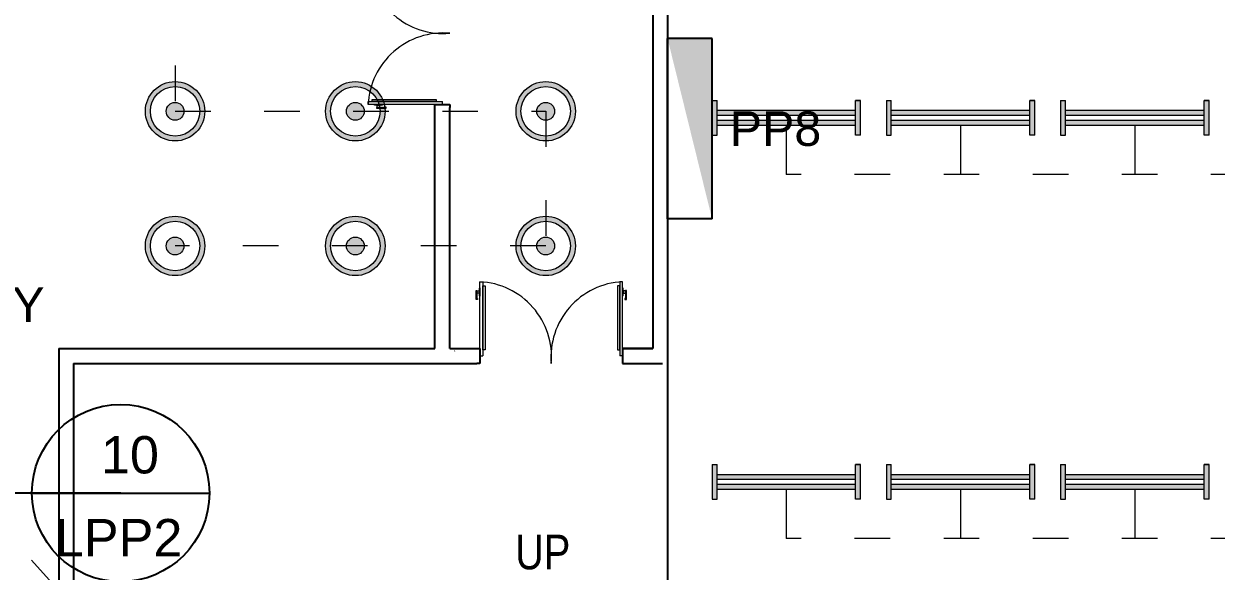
# Model space of a CAD drawing. Header units: millimetres. Extents: x 3339 to 2017737, y 4955 to 2748989.
# Drawn here: x 1434887 to 1446933, y 1267933 to 1273467 of the extents above; entities that cross this region are included whole.
import ezdxf

# ---------------------------------------------------------------- set-up
doc = ezdxf.new("R2010")
doc.units = ezdxf.units.MM
doc.header["$LTSCALE"] = 30
doc.linetypes.add('ACAD_ISO03W100', pattern=[30, 12, -18])
for name, color, linetype, lineweight in [('A-DETL-GENF', 92, 'Continuous', 13), ('A-DOOR', 31, 'Continuous', 13), ('LIGHT LINES', 6, 'ACAD_ISO03W100', 13), ('LIGHTS', 6, 'Continuous', 13), ('STAIR', 1, 'Continuous', 5)]:
    doc.layers.add(name, color=color, linetype=linetype, lineweight=lineweight)
doc.layers.add('TEXT', color=7, linetype='Continuous')
doc.styles.add('Arial Narrow', font='ARIALN.TTF', dxfattribs={"height": 200})
doc.styles.get("Standard").update_dxf_attribs({"font": 'arial.ttf'})

msp = doc.modelspace()

# ---------------------------------------------------------------- hatches: boundary and pattern name
at = {"true_color": 0xf8d731}
h = msp.add_hatch(color=40, dxfattribs=at)
h.dxf.hatch_style = 1
h.paths.add_polyline_path([(1441840.35, 1273319.63), (1441390.35, 1273319.63), (1441840.35, 1271494.63)])
at = {"layer": 'LIGHTS'}
h = msp.add_hatch(color=256, dxfattribs=at)
h.dxf.hatch_style = 1
h.paths.add_polyline_path([(1436415.401, 1272832.678), (1436415.401, 1272882.678, 0.414213562), (1436115.401, 1272582.678, 1), (1436715.401, 1272582.678), (1436665.401, 1272582.678, -1), (1436165.401, 1272582.678, -0.414213562)])
h.paths.add_polyline_path([(1436415.401, 1272882.678), (1436415.401, 1272832.678, -0.414213562), (1436665.401, 1272582.678), (1436715.401, 1272582.678, 0.414213562)], flags=17)
h = msp.add_hatch(color=256, dxfattribs=at)
h.dxf.hatch_style = 1
h.paths.add_polyline_path([(1438383.796, 1272784.743, -0.017422622), (1438397.44, 1272835.911, 0.591535383), (1437936.589, 1272582.678), (1437986.589, 1272582.678, -0.613243312)])
h.paths.add_polyline_path([(1438397.44, 1272835.911, 0.017422622), (1438383.796, 1272784.743, -0.11037468), (1438455.808, 1272702.857), (1438511.466, 1272702.857, 0.149277887)])
h.paths.add_polyline_path([(1438536.589, 1272582.678), (1438486.589, 1272582.678, -1), (1437986.589, 1272582.678), (1437936.589, 1272582.678, 1)])
h.paths.add_polyline_path([(1438535.128, 1272612.257), (1438484.833, 1272612.257, -0.029657424), (1438486.589, 1272582.678), (1438536.589, 1272582.678, 0.024694533)])
h.paths.add_polyline_path([(1438528.856, 1272650.357), (1438511.338, 1272650.357), (1438506.575, 1272645.595), (1438480.381, 1272645.595), (1438480.381, 1272638.045, -0.017517255), (1438483.659, 1272620.843), (1438534.152, 1272620.843, 0.025004084)])
h.paths.add_polyline_path([(1438534.152, 1272620.843), (1438483.659, 1272620.843, -0.008665871), (1438484.833, 1272612.257), (1438535.128, 1272612.257, 0.007200837)])
h.paths.add_polyline_path([(1438520.242, 1272680.357), (1438466.717, 1272680.357, -0.031828897), (1438477.254, 1272650.357), (1438511.338, 1272650.357), (1438528.856, 1272650.357, 0.026027699)])
h.paths.add_polyline_path([(1438511.338, 1272650.357), (1438477.254, 1272650.357, -0.004933904), (1438478.543, 1272645.595), (1438506.575, 1272645.595)])
h.paths.add_polyline_path([(1438511.466, 1272702.857), (1438455.808, 1272702.857, -0.025020677), (1438466.717, 1272680.357), (1438520.242, 1272680.357, 0.020134038)])
h = msp.add_hatch(color=256, dxfattribs=at)
h.dxf.hatch_style = 1
h.paths.add_polyline_path([(1439859.573, 1272582.678), (1439909.573, 1272582.678, -1), (1440409.573, 1272582.678, -0.414213562), (1440159.573, 1272332.678), (1440159.573, 1272282.678, 0.414213562), (1440459.573, 1272582.678, 1)])
h.paths.add_polyline_path([(1440159.573, 1272332.678, -0.414213562), (1439909.573, 1272582.678), (1439859.573, 1272582.678, 0.414213562), (1440159.573, 1272282.678)], flags=17)
h = msp.add_hatch(color=256, dxfattribs=at)
h.dxf.hatch_style = 1
h.paths.add_polyline_path([(1436505.401, 1272582.678, 1), (1436325.401, 1272582.678, 1)])
h = msp.add_hatch(color=256, dxfattribs=at)
h.dxf.hatch_style = 1
h.paths.add_polyline_path([(1438326.589, 1272582.678, 1), (1438146.589, 1272582.678, 1)])
h = msp.add_hatch(color=256, dxfattribs=at)
h.dxf.hatch_style = 1
h.paths.add_polyline_path([(1440249.573, 1272582.678, 1), (1440069.573, 1272582.678, 1)])
h = msp.add_hatch(color=256, dxfattribs=at)
h.dxf.hatch_style = 1
h.paths.add_polyline_path([(1441840.35, 1272342.691), (1441890.35, 1272342.691), (1441890.35, 1272692.691), (1441840.35, 1272692.691)])
h = msp.add_hatch(color=256, dxfattribs=at)
h.dxf.hatch_style = 1
h.paths.add_polyline_path([(1443290.35, 1272342.691), (1443340.35, 1272342.691), (1443340.35, 1272692.691), (1443290.35, 1272692.691)])
h = msp.add_hatch(color=256, dxfattribs=at)
h.dxf.hatch_style = 1
h.paths.add_polyline_path([(1443600.876, 1272342.691), (1443650.876, 1272342.691), (1443650.876, 1272692.691), (1443600.876, 1272692.691)])
h = msp.add_hatch(color=256, dxfattribs=at)
h.dxf.hatch_style = 1
h.paths.add_polyline_path([(1445050.876, 1272342.691), (1445100.876, 1272342.691), (1445100.876, 1272692.691), (1445050.876, 1272692.691)])
h = msp.add_hatch(color=256, dxfattribs=at)
h.dxf.hatch_style = 1
h.paths.add_polyline_path([(1445361.403, 1272342.691), (1445411.403, 1272342.691), (1445411.403, 1272692.691), (1445361.403, 1272692.691)])
h = msp.add_hatch(color=256, dxfattribs=at)
h.dxf.hatch_style = 1
h.paths.add_polyline_path([(1446811.403, 1272342.691), (1446861.403, 1272342.691), (1446861.403, 1272692.691), (1446811.403, 1272692.691)])
h = msp.add_hatch(color=256, dxfattribs=at)
h.dxf.hatch_style = 1
h.paths.add_polyline_path([(1443290.35, 1272542.691), (1443290.35, 1272592.691), (1441890.35, 1272592.691), (1441890.35, 1272542.691)])
h = msp.add_hatch(color=256, dxfattribs=at)
h.dxf.hatch_style = 1
h.paths.add_polyline_path([(1441890.35, 1272492.691), (1441890.35, 1272442.691), (1443290.35, 1272442.691), (1443290.35, 1272492.691)])
h = msp.add_hatch(color=256, dxfattribs=at)
h.dxf.hatch_style = 1
h.paths.add_polyline_path([(1445050.876, 1272542.691), (1445050.876, 1272592.691), (1443650.876, 1272592.691), (1443650.876, 1272542.691)])
h = msp.add_hatch(color=256, dxfattribs=at)
h.dxf.hatch_style = 1
h.paths.add_polyline_path([(1443650.876, 1272492.691), (1443650.876, 1272442.691), (1445050.876, 1272442.691), (1445050.876, 1272492.691)])
h = msp.add_hatch(color=256, dxfattribs=at)
h.dxf.hatch_style = 1
h.paths.add_polyline_path([(1446811.403, 1272542.691), (1446811.403, 1272592.691), (1445411.403, 1272592.691), (1445411.403, 1272542.691)])
h = msp.add_hatch(color=256, dxfattribs=at)
h.dxf.hatch_style = 1
h.paths.add_polyline_path([(1445411.403, 1272492.691), (1445411.403, 1272442.691), (1446811.403, 1272442.691), (1446811.403, 1272492.691)])
h = msp.add_hatch(color=256, dxfattribs=at)
h.dxf.hatch_style = 1
h.paths.add_polyline_path([(1434064.28, 1271440.773), (1434114.28, 1271440.773, -1), (1434614.28, 1271440.773, -0.414213562), (1434364.28, 1271190.773), (1434364.28, 1271140.773, 0.414213562), (1434664.28, 1271440.773, 1)])
h.paths.add_polyline_path([(1431650.539, 1270254), (1435167.49, 1270254), (1435167.49, 1270975.248), (1431650.539, 1270975.248)], flags=9)
h = msp.add_hatch(color=256, dxfattribs=at)
h.dxf.hatch_style = 1
h.paths.add_polyline_path([(1436115.401, 1271221.086, 1), (1436715.401, 1271221.086), (1436665.401, 1271221.086, -1), (1436165.401, 1271221.086, -1), (1436665.401, 1271221.086), (1436715.401, 1271221.086, 1)])
h = msp.add_hatch(color=256, dxfattribs=at)
h.dxf.hatch_style = 1
h.paths.add_polyline_path([(1437936.589, 1271221.086), (1437986.589, 1271221.086, -1), (1438486.589, 1271221.086), (1438536.589, 1271221.086, 1)])
h.paths.add_polyline_path([(1438536.589, 1271221.086), (1438486.589, 1271221.086, -1), (1437986.589, 1271221.086), (1437936.589, 1271221.086, 1)])
h = msp.add_hatch(color=256, dxfattribs=at)
h.dxf.hatch_style = 1
h.paths.add_polyline_path([(1440159.573, 1271521.086), (1440159.573, 1271471.086, -0.414213562), (1440409.573, 1271221.086, -1), (1439909.573, 1271221.086), (1439859.573, 1271221.086, 1), (1440459.573, 1271221.086, 0.414213562)])
h.paths.add_polyline_path([(1440159.573, 1271471.086), (1440159.573, 1271521.086, 0.414213562), (1439859.573, 1271221.086), (1439909.573, 1271221.086, -0.414213562)], flags=17)
h = msp.add_hatch(color=256, dxfattribs=at)
h.dxf.hatch_style = 1
h.paths.add_polyline_path([(1436505.401, 1271221.086, 1), (1436325.401, 1271221.086, 1)])
h = msp.add_hatch(color=256, dxfattribs=at)
h.dxf.hatch_style = 1
h.paths.add_polyline_path([(1438326.589, 1271221.086, 1), (1438146.589, 1271221.086, 1)])
h = msp.add_hatch(color=256, dxfattribs=at)
h.dxf.hatch_style = 1
h.paths.add_polyline_path([(1440249.573, 1271221.086, 1), (1440069.573, 1271221.086, 1)])
h = msp.add_hatch(color=256, dxfattribs=at)
h.dxf.hatch_style = 1
h.paths.add_polyline_path([(1441840.35, 1268662.135), (1441890.35, 1268662.135), (1441890.35, 1269012.135), (1441840.35, 1269012.135)])
h = msp.add_hatch(color=256, dxfattribs=at)
h.dxf.hatch_style = 1
h.paths.add_polyline_path([(1443290.35, 1268662.135), (1443340.35, 1268662.135), (1443340.35, 1269012.135), (1443290.35, 1269012.135)])
h = msp.add_hatch(color=256, dxfattribs=at)
h.dxf.hatch_style = 1
h.paths.add_polyline_path([(1443600.876, 1268662.135), (1443650.876, 1268662.135), (1443650.876, 1269012.135), (1443600.876, 1269012.135)])
h = msp.add_hatch(color=256, dxfattribs=at)
h.dxf.hatch_style = 1
h.paths.add_polyline_path([(1445050.876, 1268662.135), (1445100.876, 1268662.135), (1445100.876, 1269012.135), (1445050.876, 1269012.135)])
h = msp.add_hatch(color=256, dxfattribs=at)
h.dxf.hatch_style = 1
h.paths.add_polyline_path([(1445361.403, 1268662.135), (1445411.403, 1268662.135), (1445411.403, 1269012.135), (1445361.403, 1269012.135)])
h = msp.add_hatch(color=256, dxfattribs=at)
h.dxf.hatch_style = 1
h.paths.add_polyline_path([(1446811.403, 1268662.135), (1446861.403, 1268662.135), (1446861.403, 1269012.135), (1446811.403, 1269012.135)])
h = msp.add_hatch(color=256, dxfattribs=at)
h.dxf.hatch_style = 1
h.paths.add_polyline_path([(1443290.35, 1268862.135), (1443290.35, 1268912.135), (1441890.35, 1268912.135), (1441890.35, 1268862.135)])
h = msp.add_hatch(color=256, dxfattribs=at)
h.dxf.hatch_style = 1
h.paths.add_polyline_path([(1445050.876, 1268862.135), (1445050.876, 1268912.135), (1443650.876, 1268912.135), (1443650.876, 1268862.135)])
h = msp.add_hatch(color=256, dxfattribs=at)
h.dxf.hatch_style = 1
h.paths.add_polyline_path([(1446811.403, 1268862.135), (1446811.403, 1268912.135), (1445411.403, 1268912.135), (1445411.403, 1268862.135)])
h = msp.add_hatch(color=256, dxfattribs=at)
h.dxf.hatch_style = 1
h.paths.add_polyline_path([(1441890.35, 1268812.135), (1441890.35, 1268762.135), (1443290.35, 1268762.135), (1443290.35, 1268812.135)])
h = msp.add_hatch(color=256, dxfattribs=at)
h.dxf.hatch_style = 1
h.paths.add_polyline_path([(1443650.876, 1268812.135), (1443650.876, 1268762.135), (1445050.876, 1268762.135), (1445050.876, 1268812.135)])
h = msp.add_hatch(color=256, dxfattribs=at)
h.dxf.hatch_style = 1
h.paths.add_polyline_path([(1445411.403, 1268812.135), (1445411.403, 1268762.135), (1446811.403, 1268762.135), (1446811.403, 1268812.135)])

# ---------------------------------------------------------------- linework, layer by layer
at = {"color": 0}
for p, q in [((1441240.35, 1279259.357), (1441240.35, 1270184.357)), ((1441390.35, 1279259.357), (1441390.35, 1255559.357)), ((1439040.35, 1270184.357), (1439040.35, 1272650.357)), ((1439190.35, 1270184.357), (1439190.35, 1272621.857)), ((1435240.35, 1270184.357), (1435240.35, 1267709.357)), ((1435240.35, 1270184.357), (1439040.35, 1270184.357)), ((1439190.35, 1270184.357), (1439390.35, 1270184.357)), ((1439190.35, 1270184.357), (1439390.35, 1270184.357)), ((1439190.35, 1270184.357), (1439390.35, 1270184.357)), ((1439190.35, 1270184.357), (1439465.35, 1270184.357)), ((1440936.85, 1270184.357), (1441090.35, 1270184.357)), ((1440939.1, 1270184.357), (1440936.85, 1270184.357)), ((1440936.85, 1270184.357), (1440939.1, 1270184.357)), ((1441240.35, 1270184.357), (1440965.35, 1270184.357)), ((1440965.35, 1270184.357), (1441240.35, 1270184.357)), ((1435390.35, 1270034.357), (1435390.35, 1267559.357)), ((1435390.35, 1270034.357), (1439465.35, 1270034.357)), ((1440965.35, 1270034.357), (1441340.35, 1270034.357))]:
    msp.add_line(p, q, dxfattribs=at)
for p, q in [((1441390.35, 1271494.63), (1441390.35, 1273319.63)), ((1441840.35, 1273319.63), (1441390.35, 1273319.63)), ((1441840.35, 1271494.63), (1441840.35, 1273319.63)), ((1439040.35, 1272621.857), (1439040.35, 1272650.357)), ((1439040.35, 1272650.357), (1439190.35, 1272650.357)), ((1439190.35, 1272650.357), (1439190.35, 1272621.857)), ((1441840.35, 1271494.63), (1441390.35, 1271494.63)), ((1439465.35, 1270184.357), (1439493.85, 1270184.357)), ((1439493.85, 1270184.357), (1439493.85, 1270034.357)), ((1440965.35, 1270184.357), (1440936.85, 1270184.357)), ((1440936.85, 1270184.357), (1440936.85, 1270034.357)), ((1439493.85, 1270034.357), (1439465.35, 1270034.357)), ((1440936.85, 1270034.357), (1440965.35, 1270034.357)), ((1434966.028, 1268723.382), (1434664.224, 1268723.382)), ((1435866.028, 1268723.382), (1434966.028, 1268723.382)), ((1434966.028, 1268723.382), (1436766.028, 1268723.382))]:
    msp.add_line(p, q)
msp.add_circle((1435866.028, 1268723.382), 896.27)
at = {"layer": 'A-DETL-GENF'}
for p, q in [((1438405.144, 1272702.857), (1439054.644, 1272702.857)), ((1438405.144, 1272680.357), (1438405.144, 1272702.857)), ((1439054.644, 1272680.357), (1438405.144, 1272680.357)), ((1438425.613, 1272650.357), (1438511.338, 1272650.357)), ((1438430.375, 1272645.595), (1438425.613, 1272650.357)), ((1438506.575, 1272645.595), (1438430.375, 1272645.595)), ((1438454.188, 1272612.257), (1438454.188, 1272621.782)), ((1438454.188, 1272621.782), (1438482.763, 1272621.782)), ((1438482.763, 1272612.257), (1438454.188, 1272612.257)), ((1438456.569, 1272621.782), (1438456.569, 1272645.595)), ((1438456.569, 1272645.595), (1438480.381, 1272645.595)), ((1438480.381, 1272621.782), (1438456.569, 1272621.782)), ((1438480.381, 1272645.595), (1438480.381, 1272621.782)), ((1438482.763, 1272621.782), (1438482.763, 1272612.257)), ((1438482.763, 1272620.843), (1438535.677, 1272620.843)), ((1438544.568, 1272612.257), (1438482.763, 1272612.257)), ((1438511.338, 1272650.357), (1438506.575, 1272645.595)), ((1438535.677, 1272620.843), (1438535.677, 1272626.628)), ((1438535.677, 1272626.628), (1438544.568, 1272626.628)), ((1438535.677, 1272620.843), (1438544.262, 1272612.257)), ((1438544.568, 1272626.628), (1438544.568, 1272612.257)), ((1439054.644, 1272702.857), (1439054.644, 1272680.357)), ((1439489.088, 1270794.332), (1439493.85, 1270799.095)), ((1439489.088, 1270718.132), (1439489.088, 1270794.332)), ((1439493.85, 1270799.095), (1439493.85, 1270713.37)), ((1439523.85, 1270170.063), (1439523.85, 1270819.563)), ((1439523.85, 1270819.563), (1439546.35, 1270819.563)), ((1439546.35, 1270819.563), (1439546.35, 1270170.063)), ((1440884.35, 1270819.563), (1440884.35, 1270170.063)), ((1440906.85, 1270819.563), (1440884.35, 1270819.563)), ((1440906.85, 1270170.063), (1440906.85, 1270819.563)), ((1440936.85, 1270799.095), (1440936.85, 1270713.37)), ((1440941.613, 1270794.332), (1440936.85, 1270799.095)), ((1440941.613, 1270718.132), (1440941.613, 1270794.332)), ((1439455.75, 1270741.945), (1439455.75, 1270770.52)), ((1439455.75, 1270770.52), (1439465.275, 1270770.52)), ((1439455.75, 1270680.14), (1439455.75, 1270741.945)), ((1439465.275, 1270741.945), (1439455.75, 1270741.945)), ((1439464.336, 1270689.03), (1439455.75, 1270680.445)), ((1439470.121, 1270680.14), (1439455.75, 1270680.14)), ((1439464.336, 1270741.945), (1439464.336, 1270689.03)), ((1439464.336, 1270689.03), (1439470.121, 1270689.03)), ((1439465.275, 1270770.52), (1439465.275, 1270741.945)), ((1439465.275, 1270744.326), (1439465.275, 1270768.139)), ((1439465.275, 1270768.139), (1439489.088, 1270768.139)), ((1439489.088, 1270744.326), (1439465.275, 1270744.326)), ((1439470.121, 1270689.03), (1439470.121, 1270680.14)), ((1439489.088, 1270768.139), (1439489.088, 1270744.326)), ((1439493.85, 1270713.37), (1439489.088, 1270718.132)), ((1440965.425, 1270768.139), (1440941.613, 1270768.139)), ((1440941.613, 1270768.139), (1440941.613, 1270744.326)), ((1440941.613, 1270744.326), (1440965.425, 1270744.326)), ((1440966.365, 1270689.03), (1440960.58, 1270689.03)), ((1440960.58, 1270689.03), (1440960.58, 1270680.14)), ((1440960.58, 1270680.14), (1440974.95, 1270680.14)), ((1440974.95, 1270770.52), (1440965.425, 1270770.52)), ((1440965.425, 1270770.52), (1440965.425, 1270741.945)), ((1440965.425, 1270744.326), (1440965.425, 1270768.139)), ((1440966.365, 1270741.945), (1440966.365, 1270689.03)), ((1440966.365, 1270689.03), (1440974.95, 1270680.445)), ((1440974.95, 1270741.945), (1440974.95, 1270770.52)), ((1440974.95, 1270680.14), (1440974.95, 1270741.945)), ((1437756.369, 1270185.152), (1437764.954, 1270185.152)), ((1439237.469, 1270156.577), (1439242.231, 1270161.34)), ((1439266.044, 1270185.152), (1439275.569, 1270185.152)), ((1439275.569, 1270185.152), (1439266.984, 1270185.152)), ((1439546.35, 1270170.063), (1439523.85, 1270170.063)), ((1440884.35, 1270170.063), (1440906.85, 1270170.063))]:
    msp.add_line(p, q, dxfattribs=at)
at = {"layer": 'A-DOOR', "lineweight": 18}
for p, q in [((1438365.35, 1272650.357), (1438365.35, 1272680.357)), ((1438365.35, 1272680.357), (1439115.35, 1272680.357)), ((1439115.35, 1272650.357), (1438365.35, 1272650.357)), ((1439115.35, 1272650.357), (1439115.35, 1272680.357)), ((1439493.85, 1270109.357), (1439493.85, 1270859.357)), ((1439493.85, 1270859.357), (1439523.85, 1270859.357)), ((1439523.85, 1270859.357), (1439523.85, 1270109.357)), ((1440936.85, 1270859.357), (1440906.85, 1270859.357)), ((1440906.85, 1270859.357), (1440906.85, 1270109.357)), ((1440936.85, 1270109.357), (1440936.85, 1270859.357)), ((1439493.85, 1270109.357), (1439523.85, 1270109.357)), ((1440936.85, 1270109.357), (1440906.85, 1270109.357))]:
    msp.add_line(p, q, dxfattribs=at)
at = {"layer": 'A-DOOR'}
for centre, start, end in [((1439124.614, 1274129.115), 182.6963499, 274.961307), ((1439124.614, 1272614.6), 85.038693, 177.3036501), ((1439458.093, 1270100.094), 355.038693, 87.3036501), ((1440972.608, 1270100.094), 92.6963499, 184.961307)]:
    msp.add_arc(centre, 760.105, start, end, dxfattribs=at)
at = {"layer": 'LIGHT LINES'}
for p, q in [((1436415.401, 1273944.27), (1436415.401, 1272582.678)), ((1436415.401, 1272582.678), (1440159.573, 1272582.678)), ((1440159.573, 1272582.678), (1440159.573, 1271221.086)), ((1476040.35, 1271942.691), (1442590.35, 1271942.691)), ((1440159.573, 1271221.086), (1436415.401, 1271221.086)), ((1434364.28, 1268717.588), (1438477.85, 1264109.357)), ((1476040.35, 1268262.135), (1442590.35, 1268262.135))]:
    msp.add_line(p, q, dxfattribs=at)
at = {"layer": 'LIGHTS'}
for p, q in [((1441840.35, 1272692.691), (1441840.35, 1272342.691)), ((1441840.35, 1272692.691), (1441890.35, 1272692.691)), ((1441840.35, 1272692.691), (1441890.35, 1272692.691)), ((1441890.35, 1272342.691), (1441890.35, 1272692.691)), ((1443340.35, 1272692.691), (1443290.35, 1272692.691)), ((1443290.35, 1272342.691), (1443290.35, 1272692.691)), ((1443290.35, 1272692.691), (1443340.35, 1272692.691)), ((1443340.35, 1272342.691), (1443340.35, 1272692.691)), ((1443600.876, 1272692.691), (1443600.876, 1272342.691)), ((1443600.876, 1272692.691), (1443650.876, 1272692.691)), ((1443600.876, 1272692.691), (1443650.876, 1272692.691)), ((1443650.876, 1272342.691), (1443650.876, 1272692.691)), ((1445100.876, 1272692.691), (1445050.876, 1272692.691)), ((1445050.876, 1272342.691), (1445050.876, 1272692.691)), ((1445050.876, 1272692.691), (1445100.876, 1272692.691)), ((1445100.876, 1272342.691), (1445100.876, 1272692.691)), ((1445361.403, 1272692.691), (1445361.403, 1272342.691)), ((1445361.403, 1272692.691), (1445411.403, 1272692.691)), ((1445361.403, 1272692.691), (1445411.403, 1272692.691)), ((1445411.403, 1272342.691), (1445411.403, 1272692.691)), ((1446861.403, 1272692.691), (1446811.403, 1272692.691)), ((1446811.403, 1272342.691), (1446811.403, 1272692.691)), ((1446811.403, 1272692.691), (1446861.403, 1272692.691)), ((1446861.403, 1272342.691), (1446861.403, 1272692.691)), ((1441890.35, 1272592.691), (1443290.35, 1272592.691)), ((1441890.35, 1272542.691), (1443290.35, 1272542.691)), ((1441890.35, 1272492.691), (1443290.35, 1272492.691)), ((1443650.876, 1272592.691), (1445050.876, 1272592.691)), ((1443650.876, 1272542.691), (1445050.876, 1272542.691)), ((1443650.876, 1272492.691), (1445050.876, 1272492.691)), ((1445411.403, 1272592.691), (1446811.403, 1272592.691)), ((1445411.403, 1272542.691), (1446811.403, 1272542.691)), ((1445411.403, 1272492.691), (1446811.403, 1272492.691)), ((1441890.35, 1272442.691), (1443290.35, 1272442.691)), ((1442590.35, 1272442.691), (1442590.35, 1271942.691)), ((1443650.876, 1272442.691), (1445050.876, 1272442.691)), ((1444350.876, 1272442.691), (1444350.876, 1271942.691)), ((1445411.403, 1272442.691), (1446811.403, 1272442.691)), ((1446111.403, 1272442.691), (1446111.403, 1271942.691)), ((1441840.35, 1272342.691), (1441890.35, 1272342.691)), ((1443340.35, 1272342.691), (1443290.35, 1272342.691)), ((1443600.876, 1272342.691), (1443650.876, 1272342.691)), ((1445100.876, 1272342.691), (1445050.876, 1272342.691)), ((1445361.403, 1272342.691), (1445411.403, 1272342.691)), ((1446861.403, 1272342.691), (1446811.403, 1272342.691)), ((1441840.35, 1269012.135), (1441840.35, 1268662.135)), ((1441840.35, 1269012.135), (1441890.35, 1269012.135)), ((1441840.35, 1269012.135), (1441890.35, 1269012.135)), ((1441890.35, 1268662.135), (1441890.35, 1269012.135)), ((1443340.35, 1269012.135), (1443290.35, 1269012.135)), ((1443290.35, 1268662.135), (1443290.35, 1269012.135)), ((1443290.35, 1269012.135), (1443340.35, 1269012.135)), ((1443340.35, 1268662.135), (1443340.35, 1269012.135)), ((1443600.876, 1269012.135), (1443600.876, 1268662.135)), ((1443600.876, 1269012.135), (1443650.876, 1269012.135)), ((1443600.876, 1269012.135), (1443650.876, 1269012.135)), ((1443650.876, 1268662.135), (1443650.876, 1269012.135)), ((1445100.876, 1269012.135), (1445050.876, 1269012.135)), ((1445050.876, 1268662.135), (1445050.876, 1269012.135)), ((1445050.876, 1269012.135), (1445100.876, 1269012.135)), ((1445100.876, 1268662.135), (1445100.876, 1269012.135)), ((1445361.403, 1269012.135), (1445361.403, 1268662.135)), ((1445361.403, 1269012.135), (1445411.403, 1269012.135)), ((1445361.403, 1269012.135), (1445411.403, 1269012.135)), ((1445411.403, 1268662.135), (1445411.403, 1269012.135)), ((1446861.403, 1269012.135), (1446811.403, 1269012.135)), ((1446811.403, 1268662.135), (1446811.403, 1269012.135)), ((1446811.403, 1269012.135), (1446861.403, 1269012.135)), ((1446861.403, 1268662.135), (1446861.403, 1269012.135)), ((1441890.35, 1268912.135), (1443290.35, 1268912.135)), ((1443650.876, 1268912.135), (1445050.876, 1268912.135)), ((1445411.403, 1268912.135), (1446811.403, 1268912.135)), ((1441890.35, 1268862.135), (1443290.35, 1268862.135)), ((1441890.35, 1268812.135), (1443290.35, 1268812.135)), ((1441890.35, 1268762.135), (1443290.35, 1268762.135)), ((1442590.35, 1268762.135), (1442590.35, 1268262.135)), ((1443650.876, 1268862.135), (1445050.876, 1268862.135)), ((1443650.876, 1268812.135), (1445050.876, 1268812.135)), ((1443650.876, 1268762.135), (1445050.876, 1268762.135)), ((1444350.876, 1268762.135), (1444350.876, 1268262.135)), ((1445411.403, 1268862.135), (1446811.403, 1268862.135)), ((1445411.403, 1268812.135), (1446811.403, 1268812.135)), ((1445411.403, 1268762.135), (1446811.403, 1268762.135)), ((1446111.403, 1268762.135), (1446111.403, 1268262.135)), ((1441840.35, 1268662.135), (1441890.35, 1268662.135)), ((1443340.35, 1268662.135), (1443290.35, 1268662.135)), ((1443600.876, 1268662.135), (1443650.876, 1268662.135)), ((1445100.876, 1268662.135), (1445050.876, 1268662.135)), ((1445361.403, 1268662.135), (1445411.403, 1268662.135)), ((1446861.403, 1268662.135), (1446811.403, 1268662.135))]:
    msp.add_line(p, q, dxfattribs=at)
for centre, radius in [((1436415.401, 1272582.678), 300), ((1438236.589, 1272582.678), 300), ((1440159.573, 1272582.678), 300), ((1436415.401, 1272582.678), 250), ((1438236.589, 1272582.678), 250), ((1440159.573, 1272582.678), 250), ((1436415.401, 1272582.678), 90), ((1438236.589, 1272582.678), 90), ((1440159.573, 1272582.678), 90), ((1436415.401, 1271221.086), 300), ((1438236.589, 1271221.086), 300), ((1440159.573, 1271221.086), 300), ((1436415.401, 1271221.086), 250), ((1438236.589, 1271221.086), 250), ((1440159.573, 1271221.086), 250), ((1436415.401, 1271221.086), 90), ((1438236.589, 1271221.086), 90), ((1440159.573, 1271221.086), 90)]:
    msp.add_circle(centre, radius, dxfattribs=at)

# ---------------------------------------------------------------- texts
at = {"char_height": 377.35925, "attachment_point": 1}
for s, insert in [('\\pxt0.39537;10', (1435666.028, 1269298.721)), ('\\pxqc,t0.39537;LPP2', (1435656.028, 1268460.741))]:
    msp.add_mtext_dynamic_manual_height_columns(s, width=377.35925, gutter_width=1886.796, heights=[0], dxfattribs=dict(at, insert=insert))
at = {"layer": 'STAIR', "color": 1, "insert": (1439851.732, 1268301.807), "char_height": 350, "attachment_point": 1, "style": 'Arial Narrow'}
msp.add_mtext_dynamic_manual_height_columns('UP', width=800.09192, gutter_width=1, heights=[136.329], dxfattribs=at)
at = {"layer": 'TEXT', "color": 40, "true_color": 0xf8d731, "insert": (1442062.126, 1272582.846), "char_height": 350, "attachment_point": 1}
msp.add_mtext_dynamic_manual_height_columns('\\pxqc;PP8', width=837.91337, gutter_width=0, heights=[0], dxfattribs=at)
at = {"layer": 'TEXT', "insert": (1430766.483, 1270801.322), "char_height": 350, "attachment_point": 1}
msp.add_mtext_dynamic_manual_height_columns('\\pxqc;LABORATORY', width=5317.05443, gutter_width=0, heights=[362.176], dxfattribs=at)

doc.saveas('drawing.dxf')
